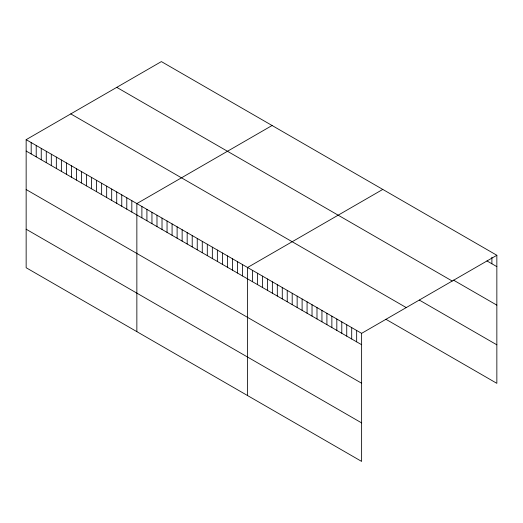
<?xml version="1.0" encoding="UTF-8"?>
<svg xmlns="http://www.w3.org/2000/svg" width="523" height="523" viewBox="0 0 523 523"><rect width="100%" height="100%" fill="white"/><g stroke="black" fill="none" stroke-linecap="round" stroke-linejoin="round"><path stroke-width="0.78" d="M26.15 139.661L361.622 333.347L361.622 461.41L26.15 267.73L26.15 139.661L161.378 61.59L496.85 255.27L496.85 383.339L385.889 319.272M272.084 125.507L136.856 203.578L136.856 331.641M382.79 189.418L247.562 267.495L247.562 395.558M361.622 333.347L496.85 255.27M486.933 260.918L496.85 266.645M453.461 280.099L496.85 305.151M116.753 87.354L452.225 281.034M419.361 300.091L496.85 344.827M70.775 113.896L406.247 307.583M26.15 151.036L361.622 344.716M26.15 189.542L361.622 383.228M26.15 229.218L361.622 422.904M491.888 257.283L491.888 263.782M356.66 330.484L356.66 341.852M351.704 327.62L351.704 338.989M346.742 324.757L346.742 336.126M341.787 321.893L341.787 333.262M336.825 319.03L336.825 330.399M331.863 316.167L331.863 327.535M326.908 313.303L326.908 324.672M321.946 310.44L321.946 321.815M316.99 307.576L316.99 318.952M312.028 304.713L312.028 316.088M307.073 301.849L307.073 313.225M302.111 298.986L302.111 310.361M297.149 296.123L297.149 307.498M292.194 293.259L292.194 304.634M287.232 290.396L287.232 301.771M282.276 287.532L282.276 298.908M277.314 284.675L277.314 296.044M272.359 281.812L272.359 293.181M267.397 278.949L267.397 290.317M262.435 276.085L262.435 287.454M257.479 273.222L257.479 284.59M252.517 270.358L252.517 281.727M242.528 264.586L242.528 275.961M237.494 261.683L237.494 273.052M232.467 258.78L232.467 270.149M227.433 255.871L227.433 267.246M222.399 252.969L222.399 264.337M217.365 250.059L217.365 261.435M212.338 247.157L212.338 258.525M207.304 244.254L207.304 255.623M202.27 241.345L202.27 252.72M197.243 238.442L197.243 249.811M192.209 235.533L192.209 246.908M187.175 232.63L187.175 243.999M182.141 229.728L182.141 241.096M177.114 226.819L177.114 238.194M172.08 223.916L172.08 235.285M167.046 221.007L167.046 232.382M162.019 218.104L162.019 229.479M156.985 215.201L156.985 226.57M151.951 212.292L151.951 223.667M146.917 209.39L146.917 220.758M141.89 206.487L141.89 217.856M131.822 200.675L131.822 212.044M126.788 197.766L126.788 209.141M121.761 194.863L121.761 206.232M116.727 191.961L116.727 203.329M111.693 189.051L111.693 200.427M106.666 186.149L106.666 197.517M101.632 183.24L101.632 194.615M96.598 180.337L96.598 191.706M91.564 177.434L91.564 188.803M86.537 174.525L86.537 185.9M81.503 171.622L81.503 182.991M76.469 168.713L76.469 180.089M71.442 165.811L71.442 177.179M66.408 162.908L66.408 174.277M61.374 159.999L61.374 171.374M56.34 157.096L56.34 168.465M51.313 154.187L51.313 165.562M46.279 151.284L46.279 162.653M41.245 148.382L41.245 159.75M36.211 145.472L36.211 156.848M31.184 142.57L31.184 153.939"/></g></svg>
